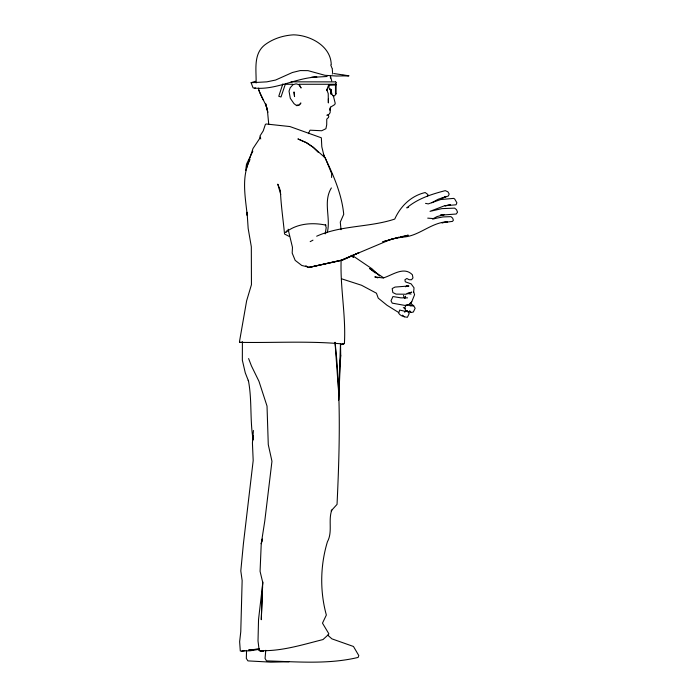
<?xml version="1.0" encoding="UTF-8"?>
<svg xmlns="http://www.w3.org/2000/svg" width="697" height="697" viewBox="0 0 697 697"><rect width="100%" height="100%" fill="white"/><g stroke="black" fill="none" stroke-linecap="round" stroke-linejoin="round"><path stroke-width="1.05" d="M242.399 341.861L242.338 360.157L245.274 372.843L248.568 381.25L248.341 380.283C252.201 399.956 249.753 420.073 253.15 439.781M256.113 82.995C256.418 70.049 253.133 54.131 264.729 44.948C272.954 38.701 283.121 35.486 293.367 34.85C309.782 35.042 330.892 45.81 331.232 64.621M331.598 177.474L331.633 173.509L325.211 157.836L313.197 147.267L307.098 142.963L297.889 138.93L305.8 142.432L313.197 147.267L318.207 152.294M247.087 212.297L248.158 228.407L251.321 246.773L251.443 284.698L246.642 300.764L239.463 341.748L239.899 342.366C274.452 342.959 309.154 340.737 343.586 344.048L344.414 343.386C346.017 315.61 340.162 288.07 341.121 260.364M253.281 439.798L253.342 435.651M340.476 343.482L338.629 400.13L340.702 355.104L340.528 343.473M262.403 592.537L261.279 619.711L262.638 581.716L262.577 588.181M340.702 355.104L339.753 366.012M265.784 650.318L265.052 658.43L266.498 660.887C296.922 661.723 328.243 664.589 358.11 657.428L358.798 655.572L353.466 646.476L331.92 638.861L327.773 635.194L323.007 639.558C302.35 644.751 280.577 651.712 259.206 650.554L258.012 640.952L258.535 619.511L262.804 582.744L260.077 571.357L261.244 543.721L264.782 521.016L271.961 461.266L268.275 444.599L267.021 406.081L258.944 381.25L251.434 365.908L248.602 358.563M253.412 430.458L252.427 442.943L253.185 460.551L243.41 543.721L240.805 570.913L242.147 580.514L240.77 631.752L239.637 641.658L240.291 651.015L249.953 650.815L259.301 649.325M413.661 292.174L414.018 287.809L411.125 283.871L405.323 281.815L404.896 279.776L406.848 278.486L409.139 279.724L411.552 279.715L412.964 277.929L412.38 274.749C403.711 265.923 392.437 275.28 383.141 277.981L374.794 276.901L377.844 277.868M246.564 650.414L246.32 658.43L247.932 660.887L270.863 662.15L288.95 661.775M329.289 84.86L328.871 87.752L330.753 90.349M325.194 233.896L326.213 227.527L325.325 224.765M331.824 509.977C327.982 520.45 332.87 531.767 327.407 541.804C320.254 565.45 319.792 591.204 326.353 615.033L322.484 623.144L328.879 633.834L327.773 635.194M262.368 539.034L261.244 543.721L262.29 539.522M327.651 88.423L326.736 90.227L328.54 85.173M405.018 298.203L405.576 296.19L404.844 297.898M327.555 88.58L327.015 90.436L328.217 93.529L328.365 102.929L328.374 98.808M282.816 83.936L278.765 96.273L280.996 97.005L285.308 84.267L292.775 84.267M427.235 196.519L427.949 194.576L425.187 192.538C411.195 195.805 400.566 206.068 394.746 219.067C369.305 227.553 341.382 225.087 316.665 236.213M406.743 305.295L409.13 304.354L411.735 301.775L414.593 294.683L413.704 292.078M250.031 159.561C241.11 176.951 245.379 196.998 247.235 215.547L247.226 213.456M331.371 187.937C322.885 201.686 330.84 217.534 327.372 232.118L325.586 233.007M308.414 133.667L310.008 130.182L321.692 130.748L325.908 128.701L326.71 124.798L326.771 119.109L328.479 117.453L328.827 116.181L327.947 115.11M252.837 151.188L246.494 164.231L245.684 170.53L253.002 148.522L260.608 137.091M335.989 93.851C331.467 101.858 331.127 85.914 330.247 89.512M286.859 230.82L285.622 232.441C296.704 223.406 312.483 222.212 326.039 225.183M299.98 104.158L300.904 102.964L299.083 105.273L296.695 105.683L294.003 103.653L290.292 98.303L289.028 91.15L290.205 87.761L293.019 84.651L296.12 83.858L299.344 84.755L301.104 88.014L298.987 84.738M331.119 510.884L337.043 504.384C339.57 450.384 341.138 396.245 335.03 342.34M405.541 286.798L406.848 285.718M330.369 89.556L330.814 93.868L331.38 93.834L330.866 93.834M330.883 89.556L331.319 93.868M327.146 76.496L311.332 77.384L316.847 77.027C295.197 77.968 274.801 90.837 253.081 87.892L251.112 82.716L255.398 81.27M254.449 88.432L255.311 87.927M431.8 202.766L438.099 199.272L446.01 196.615L441.846 198.296M332.251 73.987L333.088 73.542M432.436 219.058L437.019 216.601L444.329 214.598L440.365 215.181L456.213 214.014L457.537 212.202L456.491 209.658L454.627 208.124L441.933 208.63L430.023 211.339L443.928 205.99L450.48 204.848L444.991 205.746L456.038 204.796L456.901 202.775L454.644 198.941L453.677 198.384L440.67 199.542L428.272 203.907L425.527 203.358M310.174 241.641L312.97 240.16M411.735 301.775L410.402 304.075L410.306 303.012M341.757 344.606L344.414 343.386L341.757 344.606L343.586 344.048M408.616 207.114L406.769 207.906C417.721 198.584 431.635 194.184 445.27 190.638L447.936 191.841L449.173 194.01L448.371 195.979L442.97 197.843M404.417 312.099L407.196 310.94L409.2 313.589L407.388 317.309C404.225 316.9 400.601 316.072 398.684 313.284L399.677 310.069L405.802 311.472L407.196 310.94M382.932 241.685L398.989 237.25M382.88 241.798L398.963 237.302M241.842 651.294L244.874 650.519M305.835 265.731L308.431 267.517L309.442 267.395L341.478 260.164L392.141 238.81L400.331 237.485L408.25 235.168L399.973 237.024C417.364 238.182 430.101 222.369 447.474 221.794L441.881 222.796L452.501 221.376L453.398 220.208L452.641 218.135L450.933 216.645L442.909 216.933L433.621 218.762L434.248 218.658L427.723 218.135M406.36 286.423L408.93 285.979L394.981 287.077L392.184 288.567L392.838 292.531L396.053 294.125L406.081 294.23L411.788 292.148L407.074 293.463L411.082 294.047M335.344 81.88L291.111 81.837M239.899 342.366L242.634 342.271M260.913 651.059L262.508 650.815M259.171 648.942L248.594 650.048L259.371 649.116M410.124 305.931L413.652 305.722L415.142 308.257L413.347 312.021L411.082 312.5L405.907 310.818L404.669 308.274L406.046 304.877L413.652 305.722L410.951 303.648M328.723 85.269L335.989 84.956L335.475 84.956M296.896 105.047L298.743 105.02M299.17 84.267L335.431 84.267M330.944 89.512L329.829 89.564M407.562 297.863L400.888 297.846L392.934 296.547L391 300.782L392.245 303.143L405.942 305.608M342.454 75.372L349.005 75.79L336.494 76.025L324.95 75.302L308.013 70.641L300.268 70.571L292.392 72.505L275.576 80.05L266.82 81.854L251.112 82.716M348.404 75.712L334.133 73.586M335.588 81.837L336.538 82.743M309.442 267.395L301.74 265.444L295.171 260.356L292.191 253.098L292.461 247.304L288.096 229.2M341.626 278.817L361.551 285.265L376.458 293.219L378.236 298.133L387.044 305.286L398.492 312.395M326.797 115.249L328.958 114.352L330.09 112.714L330.483 107.12L329.759 110.117L330.753 107.042L334.734 104.576L335.222 103.295L333.262 95.55M289.299 236.466L284.542 234.018C283.13 219.285 280.926 204.857 280.368 190.002L280.516 191.814M403.293 307.595L405.157 308.571M383.716 277.859L369.541 268.441L375.369 272.997M352.133 255.337L371.867 268.702L379.691 276.021M409.514 311.271L411.082 312.5L409.723 310.81M352.002 256.095L353.649 257.481L351.192 255.337M402.578 315.157L404.356 316.847M260.8 138.912L260.007 137.84L260.007 135.95L263.231 130.87L265.4 124.371L266.184 123.996L289.926 126.558L321.352 137.806L321.805 146.788L324.297 157.025M258.474 88.153C260.068 96.691 266.942 103.557 267.77 112.4L265.662 103.844M258.77 90.218L263.274 99.898M279.793 189.131L277.789 184.147L280.734 194.533M330.77 65.056L331.929 67.966M403.432 295.423L404.382 297.846M324.279 156.912L323.408 154.368C332.608 173.387 341.678 193.043 343.726 214.327L340.284 222.09L341.025 229.67M265.592 103.539L267.421 110.37L268.728 124.153M330.544 76.295L331.702 80.869M332.251 68.489L332.556 72.662M335.022 342.366L338.829 394.946M330.361 76.295L330.465 78.125M335.536 83.919L335.536 93.851M359.46 252.462L342.41 260.251L308.431 267.517L341.478 260.164L359.46 252.462M336.05 83.919L335.475 83.919L335.475 93.851L336.05 93.851L336.05 83.919M263.37 651.294L259.206 650.554L263.37 651.294M294.543 96.578L294.021 92.1L294.543 96.578"/></g></svg>
